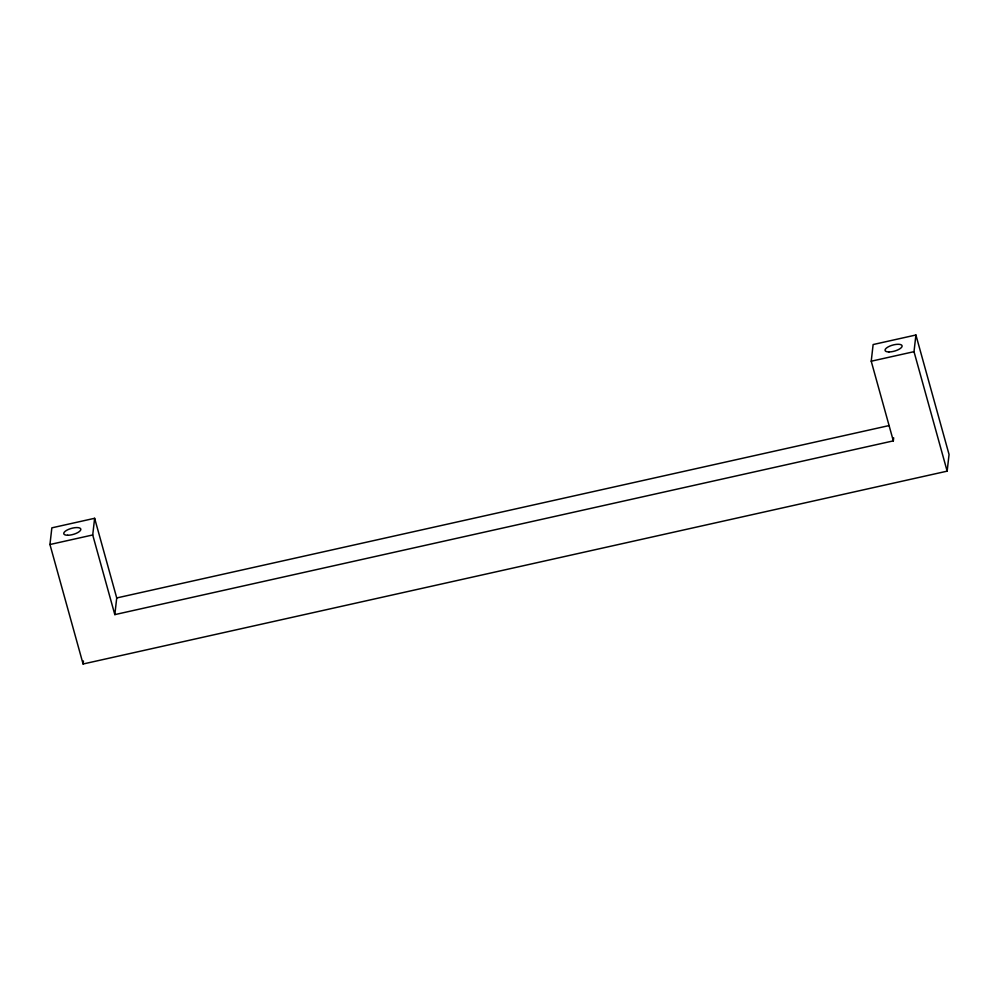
<?xml version="1.0" encoding="UTF-8"?>
<svg xmlns="http://www.w3.org/2000/svg" width="999" height="999" viewBox="0 0 999 999"><rect width="100%" height="100%" fill="white"/><g stroke="black" fill="none" stroke-linecap="round" stroke-linejoin="round"><path stroke-width="1.5" d="M893.331 440.871L871.228 361.213L873.126 344.543L915.908 335.002L949.05 454.483L947.152 471.153L83.092 663.998L49.95 544.517L51.848 527.847L94.63 518.294L116.721 597.951L114.823 614.622L893.331 440.871L893.668 437.837M114.823 614.622L92.72 534.964L94.63 518.294M83.092 663.998L83.441 660.976M947.152 471.153L914.01 351.673L915.908 335.002M49.95 544.517L92.72 534.964M871.228 361.213L914.01 351.673M116.721 597.951L889.147 425.562M67.682 535.252A8.841 3.147 -15.5 0 0 80.844 529.495A8.841 3.147 -15.5 0 0 68.344 529.47A8.841 3.147 -15.5 0 0 67.682 535.252M888.96 351.948A8.841 3.147 -15.5 0 0 902.122 346.203A8.841 3.147 -15.5 0 0 889.622 346.178A8.841 3.147 -15.5 0 0 888.96 351.948"/></g></svg>
